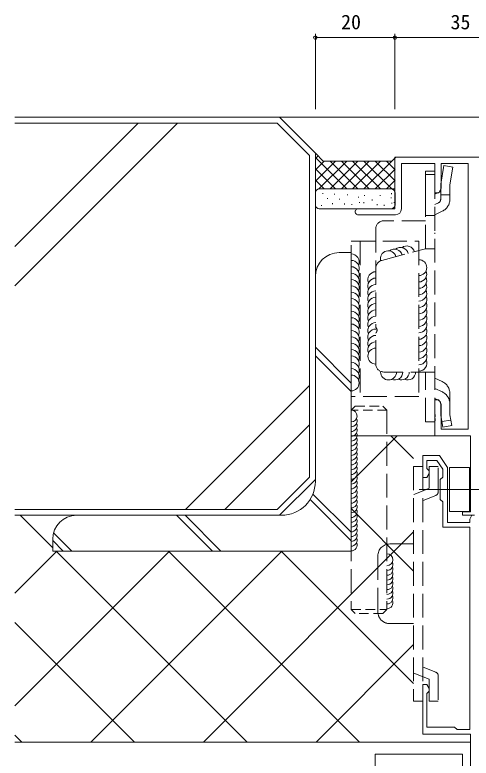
# Model space of a CAD drawing. Units: millimetres, scale not verified. Extents: x -594 to 539, y -420 to 386.
# Drawn here: x -87.1 to 27.5, y -158.3 to 28.5 of the extents above; entities that cross this region are included whole.
import ezdxf
from ezdxf.enums import TextEntityAlignment as Align

# ---------------------------------------------------------------- set-up
doc = ezdxf.new("R2010")
doc.units = ezdxf.units.MM
doc.header["$LTSCALE"] = 2
for name, pattern in [('CHAIN2', [12, 9, -1, 1, -1]), ('DASHED1', [1.8, 1.2, -0.6]), ('DASHED3', [4, 3, -1])]:
    doc.linetypes.add(name, pattern=pattern)
for name, color, linetype, lineweight in [('0-3_YKK_11', 7, 'Continuous', 9), ('0-5_YKK_13', 4, 'Continuous', 9), ('0-7_YKK_D', 6, 'Continuous', 9), ('0-8_YSS_K', 3, 'Continuous', 9), ('0-9_YSS_KE', 3, 'Continuous', 9)]:
    doc.layers.add(name, color=color, linetype=linetype, lineweight=lineweight)
doc.styles.add('ＭＳ ゴシック', font='')
doc.styles.get('ＭＳ ゴシック').set_extended_font_data('MS Gothic')

msp = doc.modelspace()

# ---------------------------------------------------------------- linework, layer by layer
at = {"layer": '0-3_YKK_11'}
for p, q in [((8.363, -7.266), (8.363, -20.266)), ((43.363, -7.266), (8.363, -7.266)), ((9.993, -8.896), (18.363, -8.896)), ((9.993, -20.266), (9.993, -8.896)), ((18.363, -8.896), (18.363, -16.266)), ((19.993, -8.896), (26.733, -8.896)), ((19.993, -15.175), (19.993, -8.896)), ((26.733, -8.896), (26.733, -75.636)), ((18.363, -16.266), (19.363, -16.266)), ((19.363, -16.266), (19.993, -15.175)), ((8.363, -20.266), (-0.887, -20.266)), ((-0.887, -21.766), (8.493, -21.766)), ((18.363, -68.266), (18.363, -71.808)), ((19.363, -68.266), (18.363, -68.266)), ((19.993, -69.358), (19.363, -68.266)), ((19.993, -75.636), (19.993, -69.358)), ((18.363, -71.808), (18.483, -71.991)), ((18.483, -72.541), (18.363, -72.725)), ((18.363, -72.725), (18.363, -72.808)), ((18.363, -72.808), (18.483, -72.991)), ((18.483, -71.991), (18.483, -72.541)), ((18.483, -73.541), (18.363, -73.725)), ((18.363, -73.725), (18.363, -77.266)), ((18.483, -72.991), (18.483, -73.541)), ((26.733, -75.636), (19.993, -75.636)), ((18.363, -77.266), (27.363, -77.266)), ((27.363, -77.266), (27.363, -96.366)), ((15.363, -82.266), (15.363, -87.766)), ((19.563, -82.266), (15.363, -82.266)), ((16.363, -83.466), (18.921, -83.466)), ((16.363, -85.466), (16.363, -83.466)), ((18.921, -83.466), (20.363, -85.63)), ((21.563, -85.266), (19.563, -82.266)), ((16.663, -85.766), (16.363, -85.466)), ((16.963, -86.066), (16.663, -85.766)), ((20.363, -85.63), (20.363, -87.666)), ((21.563, -99.066), (21.563, -85.266)), ((16.363, -87.766), (16.963, -86.727)), ((16.963, -86.727), (16.963, -86.066)), ((20.363, -87.666), (19.763, -88.266)), ((15.363, -87.766), (16.363, -87.766)), ((19.763, -88.266), (19.763, -93.266)), ((19.763, -93.266), (20.363, -93.866)), ((20.363, -93.866), (20.363, -100.266)), ((25.363, -96.366), (25.363, -97.266)), ((27.363, -96.366), (25.363, -96.366)), ((25.363, -97.266), (28.363, -97.266)), ((27.663, -97.266), (27.163, -98.266)), ((27.163, -98.266), (27.163, -99.066)), ((20.363, -100.266), (27.163, -100.266)), ((27.163, -99.066), (21.563, -99.066)), ((27.163, -100.266), (27.163, -151.066)), ((15.363, -139.766), (15.363, -152.266)), ((16.363, -139.766), (15.363, -139.766)), ((16.963, -140.806), (16.363, -139.766)), ((16.363, -142.066), (16.663, -141.766)), ((16.663, -141.766), (16.963, -141.466)), ((16.963, -141.466), (16.963, -140.806)), ((16.363, -150.466), (16.363, -142.066)), ((23.363, -150.466), (16.363, -150.466)), ((23.963, -151.066), (23.363, -150.466)), ((27.163, -151.066), (23.963, -151.066)), ((15.363, -152.266), (27.363, -152.266)), ((27.363, -152.266), (27.363, -171.366))]:
    msp.add_line(p, q, dxfattribs=at)
for centre, radius, start, end in [((-0.887, -21.016), 0.75, 89.99998, 270), ((8.493, -20.266), 1.5, 270, 359.99998)]:
    msp.add_arc(centre, radius, start, end, dxfattribs=at)
at = {"layer": '0-5_YKK_13', "linetype": 'DASHED3'}
for p, q in [((16.063, -10.766), (18.363, -10.766)), ((16.063, -30.283), (16.063, -10.766)), ((18.363, -73.766), (18.363, -10.766)), ((19.863, -14.067), (20.687, -9.395)), ((20.687, -9.395), (22.952, -9.794)), ((22.163, -14.268), (22.952, -9.794)), ((16.063, -19.266), (16.063, -11.666)), ((16.063, -11.666), (18.363, -11.666)), ((19.863, -17.862), (19.863, -14.067)), ((22.163, -17.862), (22.163, -14.268)), ((18.363, -15.788), (18.363, -16.498)), ((18.363, -16.617), (19.863, -15.907)), ((22.163, -16.791), (19.863, -16.791)), ((18.363, -19.199), (19.286, -18.769)), ((18.363, -21.903), (16.063, -21.903)), ((20.258, -20.853), (18.363, -21.737)), ((16.063, -23.266), (5.563, -23.266)), ((3.563, -25.266), (3.563, -50.052)), ((18.363, -26.566), (18.363, -26.266)), ((-2.637, -28.416), (14.363, -28.416)), ((-2.637, -67.416), (-2.637, -28.416)), ((-0.337, -28.416), (-0.337, -67.416)), ((14.363, -28.416), (14.363, -67.416)), ((5.045, -33.235), (16.063, -30.283)), ((16.063, -30.283), (18.363, -30.283)), ((3.563, -59.266), (3.563, -51.481)), ((18.363, -61.266), (5.563, -61.266)), ((16.063, -73.766), (16.063, -61.266)), ((20.258, -63.679), (18.363, -62.796)), ((18.363, -64.966), (18.363, -65.266)), ((20.275, -66.276), (18.363, -65.371)), ((22.163, -66.67), (22.163, -69.208)), ((14.363, -67.416), (-2.637, -67.416)), ((18.363, -67.915), (19.291, -68.355)), ((19.863, -69.259), (19.863, -72.226)), ((22.163, -69.259), (22.163, -72.025)), ((19.863, -72.226), (20.377, -75.138)), ((22.163, -72.025), (22.642, -74.738)), ((18.363, -73.766), (16.063, -73.766)), ((22.393, -73.326), (20.128, -73.726)), ((22.642, -74.738), (20.377, -75.138)), ((15.362, -84.966), (13.062, -84.967)), ((13.062, -84.967), (13.068, -143.966)), ((15.362, -84.966), (15.363, -143.967)), ((19.236, -84.967), (16.936, -84.967)), ((16.936, -84.967), (16.936, -90.468)), ((19.236, -91.344), (19.236, -84.967)), ((15.436, -91.073), (13.136, -92.003)), ((16.936, -90.467), (15.436, -91.073)), ((18.611, -92.271), (15.436, -93.554)), ((13.061, -104.467), (7.063, -104.467)), ((4.063, -107.467), (4.063, -121.467)), ((13.063, -124.467), (7.063, -124.467)), ((18.613, -136.662), (15.438, -135.38)), ((15.438, -137.861), (13.138, -136.931)), ((16.938, -138.467), (15.438, -137.861)), ((19.239, -137.589), (19.239, -143.966)), ((16.939, -143.966), (16.939, -138.466)), ((15.365, -143.967), (13.068, -143.967)), ((19.238, -143.966), (16.938, -143.966))]:
    msp.add_line(p, q, dxfattribs=at)
at = {"layer": '0-5_YKK_13'}
for p, q in [((22.062, -85.266), (27.062, -85.266)), ((22.062, -96.266), (22.062, -85.266)), ((27.062, -85.266), (27.062, -96.266)), ((27.062, -96.266), (22.062, -96.266))]:
    msp.add_line(p, q, dxfattribs=at)
at = {"layer": '0-5_YKK_13', "linetype": 'CHAIN2'}
msp.add_line((29.606, -90.766), (14.478, -90.766), dxfattribs=at)
msp.add_line((29.606, -90.766), (14.478, -90.766), dxfattribs=at)
at = {"layer": '0-5_YKK_13', "linetype": 'DASHED3'}
for centre, radius, start, end in [((18.863, -17.862), 1, 295, 0), ((18.863, -17.862), 3.3, 295, 0), ((5.563, -25.266), 2, 90, 180), ((5.563, -35.167), 2, 105, 180), ((2.863, -50.766), 1, 314.427, 45.57298), ((5.563, -59.266), 2, 180, 270), ((18.863, -66.67), 3.3, 0, 65), ((18.863, -69.259), 3.3, 0, 64.66911), ((18.863, -69.259), 1, 0, 64.66911), ((18.236, -91.344), 1, 292.00334, 0), ((7.063, -107.467), 3, 90.00154, 180.00122), ((7.063, -121.467), 3, 180.00122, 270.00127), ((18.239, -137.59), 1, 0, 68.00217)]:
    msp.add_arc(centre, radius, start, end, dxfattribs=at)
at = {"layer": '0-7_YKK_D'}
for p, q in [((-11.637, 4.734), (-11.637, 23.734)), ((-11.637, 22.734), (8.363, 22.734)), ((8.363, 4.734), (8.363, 23.734)), ((8.363, 4.734), (8.363, 23.734)), ((8.363, 22.734), (43.363, 22.734))]:
    msp.add_line(p, q, dxfattribs=at)
for centre in [(-11.637, 22.734), (8.363, 22.734), (8.363, 22.734)]:
    msp.add_circle(centre, 0.425, dxfattribs=at)
at = {"layer": '0-8_YSS_K'}
for p, q in [((-20.637, 2.734), (114.363, 2.734)), ((-56.176, 1.234), (-87.143, -29.733)), ((-46.277, 1.234), (-87.143, -39.632)), ((-21.258, 1.234), (-87.143, 1.234)), ((-21.258, 1.234), (-13.137, -6.887)), ((-13.137, -6.887), (-13.137, -87.645)), ((-11.637, -6.266), (-9.637, -8.266)), ((-10.939, -6.964), (-11.637, -7.661)), ((-11.637, -7.386), (-3.757, -15.266)), ((7.561, -8.266), (8.561, -7.266)), ((-9.413, -8.266), (-11.637, -10.49)), ((-6.585, -8.266), (-11.637, -13.318)), ((-3.757, -8.266), (-10.765, -15.274)), ((-9.637, -8.266), (7.561, -8.266)), ((-7.928, -8.266), (-0.928, -15.266)), ((-0.928, -8.266), (-7.928, -15.266)), ((1.9, -8.266), (-5.1, -15.266)), ((-5.1, -8.266), (1.9, -15.266)), ((4.729, -8.266), (-2.271, -15.266)), ((-2.271, -8.266), (4.729, -15.266)), ((7.557, -8.266), (0.557, -15.266)), ((0.557, -8.266), (7.557, -15.266)), ((3.386, -8.266), (8.386, -13.266)), ((6.214, -8.266), (8.386, -10.438)), ((-11.637, -10.214), (-6.585, -15.266)), ((8.386, -10.266), (3.386, -15.266)), ((-11.637, -13.043), (-9.413, -15.266)), ((8.386, -13.095), (6.214, -15.266)), ((-11.629, -16.138), (-11.637, -16.146)), ((-11.637, -16.266), (-11.637, -19.266)), ((8.386, -15.266), (-10.637, -15.266)), ((-10.637, -15.266), (7.386, -15.266)), ((-9.736, -16.316), (-9.736, -16.516)), ((-6.822, -16.474), (-6.822, -16.674)), ((-3.541, -16.641), (-3.541, -16.841)), ((7.471, -16.344), (7.471, -16.544)), ((8.386, -16.266), (8.386, -19.266)), ((-8.596, -17.582), (-8.596, -17.782)), ((-5.545, -17.754), (-5.545, -17.954)), ((-0.795, -17.235), (-0.795, -17.435)), ((-0.572, -18.571), (-0.572, -18.771)), ((0.575, -18.617), (0.575, -18.817)), ((0.723, -16.836), (0.723, -17.036)), ((2.653, -17.949), (2.653, -18.149)), ((4.657, -16.836), (4.657, -17.036)), ((7.403, -17.43), (7.403, -17.63)), ((8.139, -18.571), (8.139, -18.771)), ((-10.637, -20.266), (7.386, -20.266)), ((-10.053, -19.354), (-10.053, -19.554)), ((-7.329, -18.879), (-7.329, -19.079)), ((-4.283, -18.942), (-4.283, -19.142)), ((-2.502, -19.09), (-2.502, -19.29)), ((3.914, -19.137), (3.914, -19.337)), ((5.696, -19.285), (5.696, -19.485)), ((7.625, -18.766), (7.625, -18.966)), ((-5.637, -31.266), (-2.637, -31.266)), ((-2.637, -31.266), (-2.637, -106.266)), ((-11.637, -88.766), (-11.637, -37.266)), ((-11.637, -55.063), (-2.637, -64.063)), ((-11.637, -57.186), (-2.637, -66.186)), ((-13.137, -64.621), (-44.282, -95.766)), ((-13.137, -74.521), (-34.382, -95.766)), ((-2.637, -88.865), (8.962, -77.266)), ((18.863, -77.266), (-2.637, -77.266)), ((13.068, -82.984), (7.351, -77.266)), ((-13.137, -87.645), (-21.258, -95.766)), ((-12.967, -93.332), (-2.637, -103.663)), ((-12.247, -91.929), (-2.637, -101.54)), ((-21.258, -95.766), (-87.143, -95.766)), ((13.068, -111.268), (-2.637, -95.563)), ((-77.637, -105.416), (-85.787, -97.266)), ((-71.637, -97.266), (-20.137, -97.266)), ((-46.51, -97.266), (-37.51, -106.266)), ((-44.387, -97.266), (-35.387, -106.266)), ((-77.429, -101.701), (-72.864, -106.266)), ((-39.754, -154.266), (13.068, -101.445)), ((-77.637, -106.266), (-77.637, -103.266)), ((-77.637, -103.616), (-74.987, -106.266)), ((-87.143, -145.087), (-48.322, -106.266)), ((-87.143, -116.803), (-76.607, -106.266)), ((-2.637, -106.266), (-77.637, -106.266)), ((-28.787, -154.266), (-76.787, -106.266)), ((-68.038, -154.266), (-20.038, -106.266)), ((-0.502, -154.266), (-48.503, -106.266)), ((13.068, -139.552), (-20.218, -106.266)), ((-57.071, -154.266), (-87.143, -124.194)), ((-11.47, -154.266), (13.068, -129.729)), ((-85.355, -154.266), (-87.143, -152.478))]:
    msp.add_line(p, q, dxfattribs=at)
at = {"layer": '0-8_YSS_K', "linetype": 'DASHED1'}
for p, q in [((-2.637, -70.821), (-1.637, -69.821)), ((6.363, -70.821), (-2.637, -70.821)), ((-1.637, -69.821), (5.363, -69.821)), ((5.363, -69.821), (6.363, -70.821)), ((-1.637, -121.928), (-2.637, -120.928)), ((-2.637, -120.928), (6.363, -120.928)), ((6.363, -120.928), (5.363, -121.928)), ((5.363, -121.928), (-1.637, -121.928))]:
    msp.add_line(p, q, dxfattribs=at)
at = {"layer": '0-8_YSS_K', "linetype": 'DASHED3'}
for p, q in [((-2.637, -70.821), (-2.637, -120.928)), ((6.363, -70.821), (6.363, -120.928))]:
    msp.add_line(p, q, dxfattribs=at)
at = {"layer": '0-8_YSS_K'}
for centre, radius, start, end in [((-10.637, -16.266), 1, 90, 180), ((7.386, -16.266), 1, 0, 90), ((-10.637, -19.266), 1, 180, 270), ((7.386, -19.266), 1, 270, 0), ((11.338, -31.595), 2, 15, 128.57817), ((-5.637, -37.266), 6, 90, 180), ((-2.637, -33.616), 2, 336.42181, 90), ((6.695, -32.816), 2, 15, 195), ((8.241, -32.402), 2, 15, 128.57817), ((9.786, -31.988), 2, 15, 128.57817), ((-2.637, -35.216), 2, 336.42181, 90), ((14.354, -35.041), 2, 270.07878, 90.07878), ((-2.637, -36.816), 2, 336.42181, 90), ((-2.637, -38.416), 2, 336.42181, 90), ((3.563, -38.066), 2, 90, 203.57817), ((14.356, -36.641), 2, 270.07878, 23.65695), ((-2.637, -40.016), 2, 336.42181, 90), ((3.563, -39.666), 2, 90, 203.57817), ((14.359, -38.24), 2, 270.07878, 23.65695), ((14.361, -39.841), 2, 270.07878, 23.65695), ((-2.637, -41.616), 2, 336.42181, 90), ((3.563, -41.266), 2, 90, 203.57817), ((3.563, -42.866), 2, 90, 203.57817), ((14.363, -41.441), 2, 270.07878, 23.65695), ((-2.637, -43.216), 2, 336.42181, 90), ((-2.637, -44.816), 2, 336.42181, 90), ((3.563, -44.466), 2, 90, 203.57817), ((14.365, -43.041), 2, 270.07878, 23.65695), ((-2.637, -46.416), 2, 336.42181, 90), ((3.563, -46.066), 2, 90, 203.57817), ((14.368, -44.641), 2, 270.07878, 23.65695), ((-2.637, -48.016), 2, 336.42181, 90), ((3.563, -47.666), 2, 90, 203.57817), ((14.37, -46.241), 2, 270.07878, 23.65695), ((-2.637, -49.616), 2, 336.42181, 90), ((3.563, -49.266), 2, 90, 203.57817), ((14.372, -47.841), 2, 270.07878, 23.65695), ((-2.637, -51.216), 2, 336.42181, 90), ((3.563, -50.866), 2, 90, 203.57817), ((14.374, -49.441), 2, 270.07878, 23.65695), ((14.376, -51.04), 2, 270.07878, 23.65695), ((-2.637, -52.816), 2, 336.42181, 90), ((3.563, -52.466), 2, 90, 203.57817), ((3.563, -54.066), 2, 90, 203.57817), ((14.378, -52.641), 2, 270.07878, 23.65695), ((-2.637, -54.416), 2, 336.42181, 90), ((-2.637, -56.016), 2, 336.42181, 90), ((3.563, -55.666), 2, 90, 203.57817), ((14.381, -54.241), 2, 270.07878, 23.65695), ((-2.637, -57.616), 2, 336.42181, 90), ((3.563, -57.266), 2, 90, 270), ((14.383, -55.841), 2, 270.07878, 23.65695), ((-2.637, -59.216), 2, 336.42181, 90), ((14.385, -57.44), 2, 270.07878, 23.65695), ((-2.637, -60.816), 2, 336.42181, 90), ((14.387, -59.041), 2, 270.07878, 23.65695), ((-2.637, -62.416), 2, 336.42181, 90), ((6.763, -61.266), 2, 180, 0), ((8.363, -61.266), 2, 246.42181, 0), ((9.963, -61.266), 2, 246.42181, 0), ((11.563, -61.266), 2, 246.42181, 0), ((-2.637, -64.016), 2, 270, 90), ((-2.637, -72.321), 1.5, 270, 90), ((-2.637, -73.521), 1.5, 270, 23.57817), ((-2.637, -74.721), 1.5, 270, 23.57817), ((-2.637, -75.921), 1.5, 270, 23.57817), ((-2.637, -77.121), 1.5, 270, 23.57817), ((-2.637, -78.321), 1.5, 270, 23.57817), ((-2.637, -79.521), 1.5, 270, 23.57817), ((-2.637, -80.721), 1.5, 270, 23.57817), ((-2.637, -81.921), 1.5, 270, 23.57817), ((-2.637, -83.121), 1.5, 270, 23.57817), ((-2.637, -84.321), 1.5, 270, 23.57817), ((-2.637, -85.521), 1.5, 270, 23.57817), ((-2.637, -86.721), 1.5, 270, 23.57817), ((-2.637, -87.921), 1.5, 270, 23.57817), ((-20.137, -88.766), 8.5, 270, 0), ((-2.637, -89.121), 1.5, 270, 23.57817), ((-2.637, -90.321), 1.5, 270, 23.57817), ((-2.637, -91.521), 1.5, 270, 23.57817), ((-2.637, -92.721), 1.5, 270, 23.57817), ((-2.637, -93.921), 1.5, 270, 23.57817), ((-2.637, -95.121), 1.5, 270, 23.57817), ((-2.637, -96.321), 1.5, 270, 23.57817), ((-2.637, -97.521), 1.5, 270, 23.57817), ((-71.637, -103.266), 6, 90, 180), ((-2.637, -98.721), 1.5, 270, 23.57817), ((-2.637, -99.921), 1.5, 270, 23.57817), ((-2.637, -101.121), 1.5, 270, 23.57817), ((-2.637, -102.321), 1.5, 270, 23.57817), ((-2.637, -103.521), 1.5, 270, 23.57817), ((-2.637, -104.721), 1.5, 270, 23.57817), ((6.363, -108.428), 1.5, 270.0015, 90.0015), ((6.363, -109.628), 1.5, 270.0015, 23.57968), ((6.363, -110.828), 1.5, 270.0015, 23.57968), ((6.363, -112.028), 1.5, 270.0015, 23.57968), ((6.363, -113.228), 1.5, 270.0015, 23.57968), ((6.363, -114.428), 1.5, 270.0015, 23.57968), ((6.363, -115.628), 1.5, 270.0015, 23.57968), ((6.363, -116.828), 1.5, 270.0015, 23.57968), ((6.363, -118.028), 1.5, 270.0015, 23.57968), ((6.363, -119.228), 1.5, 270.0015, 23.57968)]:
    msp.add_arc(centre, radius, start, end, dxfattribs=at)
at = {"layer": '0-9_YSS_KE'}
for p, q in [((-20.637, 2.734), (-87.143, 2.734)), ((-20.637, 2.734), (-11.637, -6.266)), ((-11.637, -6.266), (-11.637, -88.266)), ((-20.637, -97.266), (-11.637, -88.266)), ((-20.637, -97.266), (-87.143, -97.266)), ((-87.143, -154.266), (27.363, -154.266)), ((25.363, -157.267), (25.363, -172.266))]:
    msp.add_line(p, q, dxfattribs=at)
msp.add_lwpolyline([(25.363, -157.267), (3.363, -157.267), (3.363, -239.766)], dxfattribs=at)

# ---------------------------------------------------------------- texts
at = {"layer": '0-7_YKK_D', "color": 4, "style": 'ＭＳ ゴシック'}
for s, p in [('20', (-5.157, 23.734)), ('35', (22.343, 23.734))]:
    msp.add_text(s, height=3.666, dxfattribs=at).set_placement(p, align=Align.BOTTOM_LEFT)

doc.saveas('drawing.dxf')
